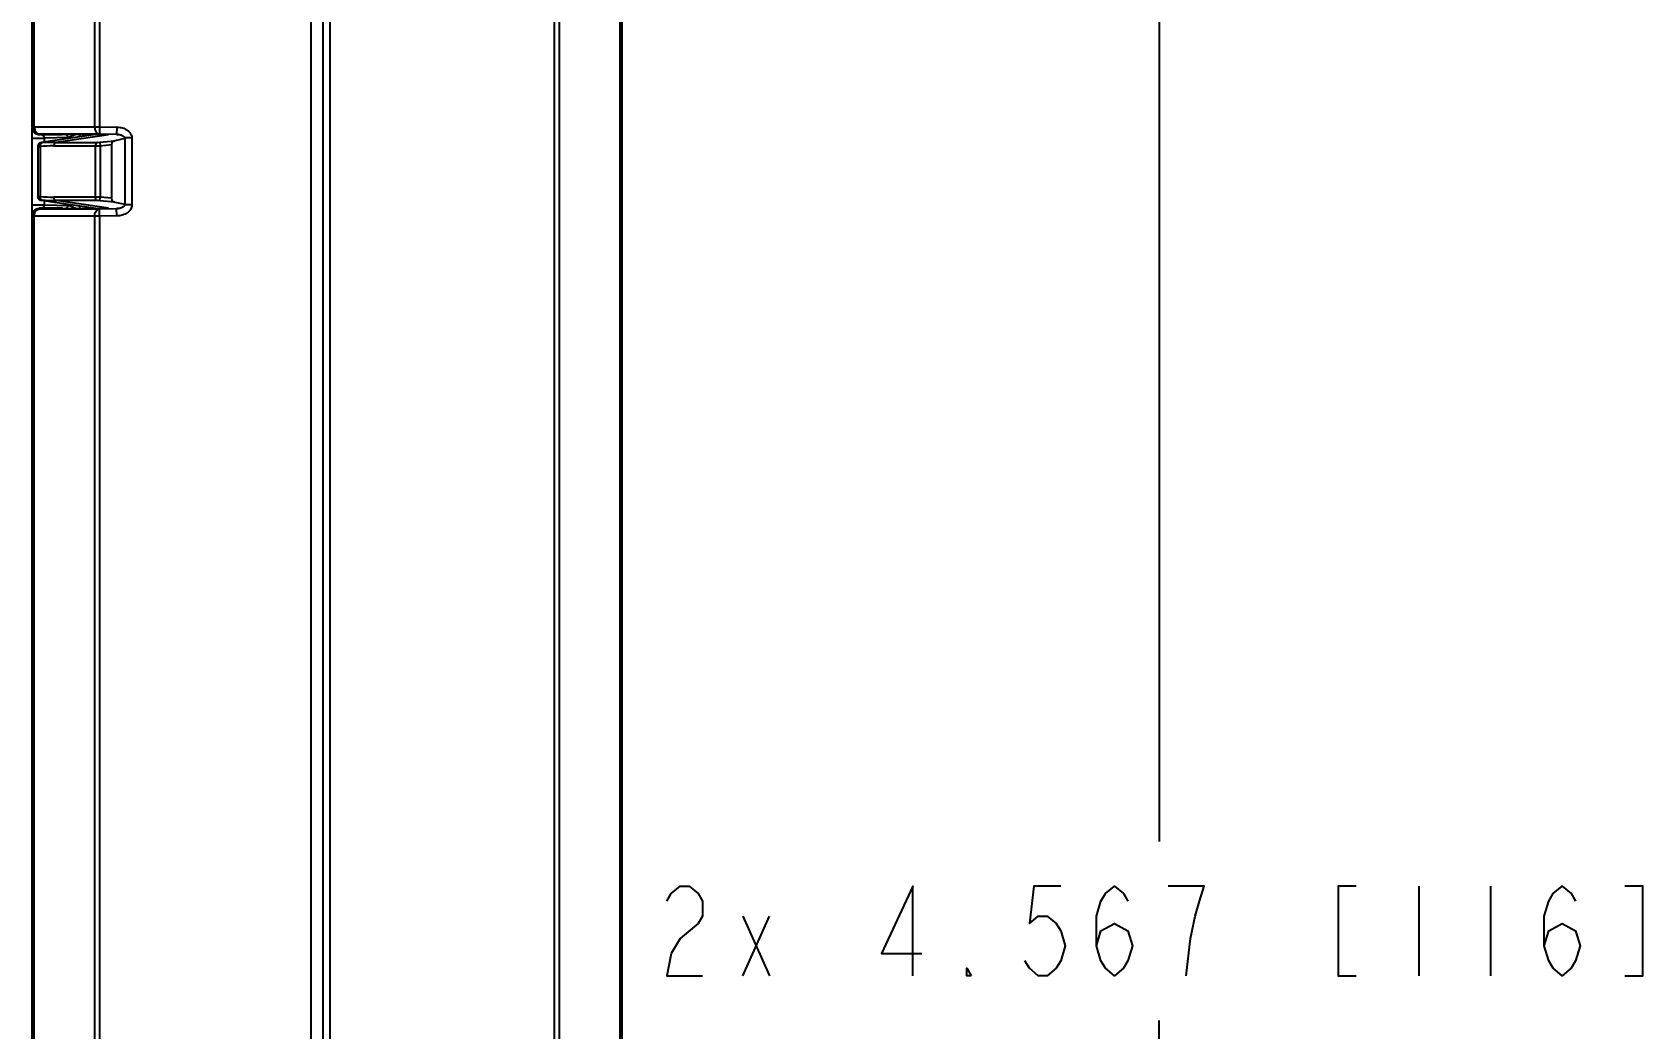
# Model space of a CAD drawing. Header units: inches. Extents: x 0 to 34, y 0 to 22.
# Drawn here: x 18.495 to 20.744, y 13.766 to 15.157 of the extents above; entities that cross this region are included whole.
import ezdxf

# ---------------------------------------------------------------- set-up
doc = ezdxf.new("R2010")
doc.units = ezdxf.units.IN
doc.header["$LTSCALE"] = 1.87
doc.header["$MEASUREMENT"] = 0
doc.layers.get('0').update_dxf_attribs({"linetype": 'CONTINUOUS'})
doc.layers.add('DIMENSIONS', color=7, linetype='CONTINUOUS')
doc.styles.get("Standard").update_dxf_attribs({"font": 'txt', "width": 0.8})
doc.dimstyles.new('DIMSTYLE_1', dxfattribs={"dimtxt": 0.125, "dimasz": 0.18, "dimexe": 0.18, "dimexo": 0.0625, "dimgap": 0.09, "dimtad": 0, "dimtih": 1, "dimtoh": 1, "dimdec": 3, "dimzin": 4, "dimdsep": 46, "dimtxsty": 'STANDARD', "dimblk": '_FILLED', "dimblk1": '_FILLED', "dimblk2": '_FILLED', "dimcen": 0.09, "dimadec": 0, "dimazin": 0, "dimtp": 0.001, "dimtm": 0.001, "dimtfac": 1, "dimtdec": 3, "dimtofl": 0, "dimtmove": 0, "dimatfit": 3, "dimldrblk": '_FILLED', "dimfxl": 1, "dimtolj": 1, "dimtzin": 4, "dimarcsym": 0})

# ---------------------------------------------------------------- blocks, each defined once
blk = doc.blocks.new('_FILLED')
at = {"color": 0, "linetype": 'BYBLOCK'}
blk.add_solid([(0, 0), (-1, 0.174), (-1, -0.174)], dxfattribs=at)
blk = doc.blocks.new('*D8')
at = {"layer": 'DIMENSIONS', "color": 2, "linetype": 'CONTINUOUS'}
for p, q in [((19.2809, 16.1857), (20.1937, 16.1857)), ((20.0687, 16.1857), (20.0687, 14.0272)), ((20.0687, 11.6187), (20.0687, 13.7772)), ((19.2809, 11.6187), (20.1937, 11.6187))]:
    blk.add_line(p, q, dxfattribs=at)
at = {"layer": 'DIMENSIONS', "color": 2, "linetype": 'CONTINUOUS', "xscale": 0.18, "yscale": 0.18, "zscale": 0.18}
for p, rotation in [((20.0687, 16.1857), 90), ((20.0687, 11.6187), 270)]:
    blk.add_blockref('_FILLED', p, dxfattribs=dict(at, rotation=rotation))

msp = doc.modelspace()

# ---------------------------------------------------------------- linework, layer by layer
at = {"color": 7, "linetype": 'CONTINUOUS'}
for p, q in [((18.8847, 11.0837), (18.8847, 16.7207)), ((18.9114, 11.0837), (18.9114, 16.7207)), ((19.2246, 11.0837), (19.2246, 16.7207)), ((19.2316, 11.0866), (19.2316, 16.7177)), ((18.9016, 11.1344), (18.9016, 16.67)), ((19.3158, 16.6336), (19.3158, 11.1707)), ((19.3187, 16.6265), (19.3187, 11.1778)), ((18.4955, 15.0245), (18.4955, 15.1948)), ((18.4984, 15.0245), (18.4984, 15.1948)), ((18.5826, 15.1948), (18.5826, 15.0245)), ((18.5896, 15.1948), (18.5896, 15.0245)), ((18.4955, 15.0245), (18.5896, 15.0245)), ((18.4955, 14.9008), (18.4955, 15.0236)), ((18.5896, 15.0245), (18.5895, 15.0145)), ((18.5896, 15.0245), (18.6135, 15.0242)), ((18.6135, 15.0242), (18.6133, 15.0142)), ((18.4955, 15.0088), (18.5126, 15.0088)), ((18.5035, 14.9978), (18.5035, 14.9265)), ((18.5035, 14.9972), (18.505, 14.9971)), ((18.505, 14.9971), (18.5064, 14.9972)), ((18.5054, 15.0134), (18.5054, 15.0145)), ((18.5054, 15.0145), (18.5895, 15.0145)), ((18.537, 15.0131), (18.5054, 15.0134)), ((18.5064, 14.9972), (18.5064, 14.9272)), ((18.5089, 15.0131), (18.5077, 15.0134)), ((18.5842, 15.0139), (18.5078, 15.0028)), ((18.5078, 15.0028), (18.5079, 15.0021)), ((18.5079, 15.0021), (18.5093, 15.0021)), ((18.5466, 15.0096), (18.5126, 15.0088)), ((18.5126, 15.003), (18.5126, 15.0088)), ((18.5258, 14.9978), (18.5836, 14.9978)), ((18.6021, 15.0134), (18.5289, 15.0028)), ((18.5289, 15.0028), (18.5866, 15.0028)), ((18.5387, 15.0139), (18.537, 15.0131)), ((18.602, 15.0139), (18.5412, 15.0139)), ((18.5563, 15.0139), (18.5466, 15.0096)), ((18.5621, 15.0107), (18.5621, 15.0139)), ((18.5836, 14.9978), (18.5905, 14.998)), ((18.5836, 14.9978), (18.5836, 14.9265)), ((18.5866, 15.0028), (18.5901, 15.003)), ((18.5895, 15.0145), (18.6133, 15.0142)), ((18.5901, 15.003), (18.6108, 15.0051)), ((18.5901, 15.003), (18.5905, 14.998)), ((18.5905, 14.998), (18.6064, 14.9997)), ((18.5905, 14.998), (18.5905, 14.9263)), ((18.6064, 14.9997), (18.6064, 14.9247)), ((18.6247, 15.008), (18.6108, 15.0051)), ((18.6133, 15.0142), (18.6136, 15.0142)), ((18.6136, 15.0138), (18.6172, 15.0138)), ((18.6247, 15.0089), (18.6247, 14.9154)), ((18.6347, 15.0089), (18.6247, 15.0089)), ((18.6344, 15.0113), (18.6347, 15.0089)), ((18.6347, 15.0089), (18.6347, 14.9154)), ((18.4955, 14.9155), (18.5126, 14.9155)), ((18.5064, 14.9272), (18.5035, 14.9272)), ((18.537, 14.9112), (18.5054, 14.9109)), ((18.5054, 14.9098), (18.5054, 14.9109)), ((18.5895, 14.9098), (18.5054, 14.9098)), ((18.5079, 14.9222), (18.5078, 14.9215)), ((18.5841, 14.9104), (18.5078, 14.9215)), ((18.5093, 14.9222), (18.5079, 14.9222)), ((18.5123, 14.914), (18.5126, 14.9155)), ((18.5126, 14.9155), (18.5126, 14.9213)), ((18.5126, 14.9155), (18.5466, 14.9147)), ((18.5836, 14.9265), (18.5258, 14.9265)), ((18.5866, 14.9215), (18.5289, 14.9215)), ((18.6021, 14.9109), (18.5289, 14.9215)), ((18.537, 14.9112), (18.5387, 14.9105)), ((18.5412, 14.9104), (18.602, 14.9104)), ((18.5432, 14.9114), (18.5466, 14.9147)), ((18.5563, 14.9104), (18.5466, 14.9147)), ((18.5621, 14.9104), (18.5621, 14.9136)), ((18.5905, 14.9263), (18.5836, 14.9265)), ((18.5901, 14.9213), (18.5866, 14.9215)), ((18.6133, 14.9101), (18.5895, 14.9098)), ((18.5896, 14.8998), (18.5895, 14.9098)), ((18.5901, 14.9213), (18.5905, 14.9263)), ((18.6108, 14.9192), (18.5901, 14.9213)), ((18.6064, 14.9247), (18.5905, 14.9263)), ((18.6108, 14.9192), (18.6247, 14.9164)), ((18.6135, 14.9001), (18.6133, 14.9101)), ((18.6136, 14.9101), (18.6133, 14.9101)), ((18.6172, 14.9106), (18.6136, 14.9105)), ((18.6347, 14.9154), (18.6247, 14.9154)), ((18.4955, 11.1778), (18.4955, 14.8998)), ((18.5896, 14.8998), (18.4955, 14.8998)), ((18.4984, 11.1707), (18.4984, 14.8998)), ((18.5826, 14.8998), (18.5826, 11.0866)), ((18.6135, 14.9001), (18.5896, 14.8998)), ((18.5896, 14.8998), (18.5896, 11.0837))]:
    msp.add_line(p, q, dxfattribs=at)
for points in [[(18.6136, 15.0142), (18.6144, 15.0142), (18.6154, 15.0141), (18.6163, 15.014), (18.6172, 15.0138)], [(18.6172, 15.0138), (18.618, 15.0136), (18.6188, 15.0134), (18.6196, 15.0131), (18.6203, 15.0128), (18.621, 15.0125), (18.6217, 15.0121), (18.6223, 15.0117), (18.6229, 15.0113), (18.6234, 15.0109), (18.6239, 15.0104), (18.6243, 15.0099), (18.6245, 15.0094), (18.6247, 15.009)], [(18.6177, 14.9107), (18.6164, 14.9104), (18.615, 14.9102), (18.6136, 14.9101)], [(18.6247, 14.9154), (18.6247, 14.9153), (18.6243, 14.9145), (18.6235, 14.9136), (18.6228, 14.913), (18.622, 14.9124), (18.621, 14.9119), (18.62, 14.9114), (18.6189, 14.911), (18.6177, 14.9107)]]:
    msp.add_lwpolyline(points, dxfattribs=at)
for centre, radius, start, end in [((18.5085, 14.9978), 0.005, 98.2858, 180), ((18.5259, 14.71), 0.2878, 90.0054, 93.8761), ((18.5287, 14.7149), 0.2879, 89.964, 93.8538), ((18.5054, 14.901), 0.0099, 120.7202, 150.7314), ((18.5085, 14.9265), 0.005, 180, 261.7142), ((18.5259, 15.2138), 0.2873, 266.1202, 269.9983), ((18.5287, 15.2089), 0.2873, 266.1426, 270.0396)]:
    msp.add_arc(centre, radius, start, end, dxfattribs=at)
for centre, major_axis, ratio, start_param, end_param in [((18.5862, 15.0131), (0.0475, -0.0008), 0.005547, 2.817538, 3.129648), ((18.6113, 15.0001), (0.00316, 0.00416), 0.90418, 0.802513, 2.269458), ((18.5862, 14.9113), (0.0475, 0.0008), 0.005547, -3.129648, -2.817538), ((18.6113, 14.9242), (0.00316, -0.00416), 0.90418, -2.269458, -0.802513)]:
    msp.add_ellipse(centre, major_axis=major_axis, ratio=ratio, start_param=start_param, end_param=end_param, dxfattribs=at)
for points, knots in [([(18.4955, 15.0245), (18.4955, 15.0228), (18.4964, 15.0193), (18.4989, 15.0168), (18.5004, 15.0159)], [0, 0, 0, 0, 0.499954, 1, 1, 1, 1]), ([(18.4968, 15.0185), (18.4966, 15.0189), (18.4958, 15.0204), (18.4955, 15.0221), (18.4955, 15.0234)], [0, 0, 0, 0, 0.250819, 1, 1, 1, 1]), ([(18.5054, 15.0134), (18.5037, 15.0134), (18.501, 15.0142), (18.4983, 15.0163), (18.4972, 15.0177), (18.4968, 15.0185)], [0, 0, 0, 0, 0.494212, 0.746144, 1, 1, 1, 1]), ([(18.4984, 15.0245), (18.4984, 15.0237), (18.4986, 15.022), (18.4994, 15.0189), (18.5007, 15.0169), (18.5019, 15.0159)], [0, 0, 0, 0, 0.269469, 0.53201, 1, 1, 1, 1]), ([(18.5826, 15.0245), (18.5826, 15.0232), (18.5829, 15.0208), (18.5843, 15.0175), (18.5866, 15.0152), (18.5886, 15.0145), (18.5895, 15.0145)], [0, 0, 0, 0, 0.28711, 0.554768, 0.790528, 1, 1, 1, 1]), ([(18.6135, 15.0242), (18.615, 15.0242), (18.6189, 15.0238), (18.6249, 15.0221), (18.6288, 15.0195), (18.6305, 15.0179)], [0, 0, 0, 0, 0.250424, 0.625405, 1, 1, 1, 1]), ([(18.5004, 15.0159), (18.5008, 15.0157), (18.5023, 15.0149), (18.5041, 15.0145), (18.5054, 15.0145)], [0, 0, 0, 0, 0.251806, 1, 1, 1, 1]), ([(18.5019, 15.0159), (18.5024, 15.0155), (18.5035, 15.0148), (18.5048, 15.0145), (18.5054, 15.0145)], [0, 0, 0, 0, 0.516903, 1, 1, 1, 1]), ([(18.5079, 15.0021), (18.5073, 15.0021), (18.5064, 15.0018), (18.5054, 15.0011), (18.5047, 15.0005), (18.5042, 14.9998), (18.5037, 14.9987), (18.5035, 14.9978), (18.5035, 14.9972)], [0, 0, 0, 0, 0.249387, 0.374931, 0.500175, 0.625393, 0.750863, 1, 1, 1, 1]), ([(18.5093, 15.0021), (18.5091, 15.0021), (18.5087, 15.002), (18.5081, 15.0016), (18.5076, 15.0011), (18.507, 15.0003), (18.5066, 14.9992), (18.5064, 14.9981), (18.5064, 14.9975), (18.5064, 14.9972)], [0, 0, 0, 0, 0.103383, 0.211813, 0.326708, 0.44897, 0.714679, 0.856359, 1, 1, 1, 1]), ([(18.5126, 15.0088), (18.5126, 15.0092), (18.5125, 15.0099), (18.5119, 15.011), (18.5111, 15.012), (18.51, 15.0127), (18.5092, 15.013), (18.5089, 15.0131)], [0, 0, 0, 0, 0.194987, 0.350024, 0.595039, 0.804968, 1, 1, 1, 1]), ([(18.5289, 15.0028), (18.5287, 15.0027), (18.5282, 15.0026), (18.5277, 15.0022), (18.5271, 15.0017), (18.5265, 15.0009), (18.5261, 14.9998), (18.5259, 14.9987), (18.5258, 14.9981), (18.5258, 14.9978)], [0, 0, 0, 0, 0.103342, 0.212429, 0.328255, 0.451317, 0.71721, 0.857949, 1, 1, 1, 1]), ([(18.5466, 15.0096), (18.546, 15.0101), (18.5449, 15.0112), (18.5435, 15.0126), (18.5424, 15.0137), (18.5416, 15.0142), (18.5412, 15.0143)], [0, 0, 0, 0, 0.341649, 0.624832, 0.839433, 1, 1, 1, 1]), ([(18.5866, 15.0028), (18.5864, 15.0027), (18.586, 15.0026), (18.5854, 15.0022), (18.5849, 15.0017), (18.5843, 15.0009), (18.5838, 14.9998), (18.5836, 14.9987), (18.5836, 14.9981), (18.5836, 14.9978)], [0, 0, 0, 0, 0.103342, 0.212429, 0.328255, 0.451317, 0.71721, 0.857949, 1, 1, 1, 1]), ([(18.6305, 15.0179), (18.6314, 15.017), (18.6331, 15.015), (18.6341, 15.0126), (18.6344, 15.0113)], [0, 0, 0, 0, 0.498328, 1, 1, 1, 1]), ([(18.4955, 14.8998), (18.4955, 14.9016), (18.4964, 14.905), (18.4989, 14.9076), (18.5004, 14.9085)], [0, 0, 0, 0, 0.499954, 1, 1, 1, 1]), ([(18.4955, 14.9009), (18.4955, 14.9022), (18.4958, 14.9039), (18.4966, 14.9055), (18.4968, 14.9058)], [0, 0, 0, 0, 0.749181, 1, 1, 1, 1]), ([(18.4984, 14.8998), (18.4984, 14.9007), (18.4986, 14.9024), (18.4994, 14.9054), (18.5007, 14.9075), (18.5019, 14.9084)], [0, 0, 0, 0, 0.269469, 0.53201, 1, 1, 1, 1]), ([(18.5003, 14.9095), (18.5007, 14.9097), (18.5023, 14.9105), (18.5041, 14.9109), (18.5054, 14.9109)], [0, 0, 0, 0, 0.253193, 1, 1, 1, 1]), ([(18.5004, 14.9085), (18.5008, 14.9087), (18.5023, 14.9094), (18.5041, 14.9098), (18.5054, 14.9098)], [0, 0, 0, 0, 0.251806, 1, 1, 1, 1]), ([(18.5019, 14.9084), (18.5024, 14.9089), (18.5035, 14.9095), (18.5048, 14.9098), (18.5054, 14.9098)], [0, 0, 0, 0, 0.516903, 1, 1, 1, 1]), ([(18.5079, 14.9222), (18.5073, 14.9223), (18.5064, 14.9226), (18.5054, 14.9232), (18.5047, 14.9238), (18.5042, 14.9246), (18.5037, 14.9256), (18.5035, 14.9266), (18.5035, 14.9272)], [0, 0, 0, 0, 0.249387, 0.374931, 0.500175, 0.625393, 0.750863, 1, 1, 1, 1]), ([(18.5093, 14.9222), (18.5091, 14.9222), (18.5087, 14.9224), (18.5081, 14.9227), (18.5076, 14.9232), (18.507, 14.9241), (18.5066, 14.9251), (18.5064, 14.9263), (18.5064, 14.9269), (18.5064, 14.9272)], [0, 0, 0, 0, 0.103383, 0.211813, 0.326708, 0.44897, 0.714679, 0.856359, 1, 1, 1, 1]), ([(18.5078, 14.9109), (18.5086, 14.9111), (18.5104, 14.9117), (18.5119, 14.9131), (18.5123, 14.914)], [0, 0, 0, 0, 0.446721, 1, 1, 1, 1]), ([(18.5289, 14.9215), (18.5287, 14.9216), (18.5282, 14.9217), (18.5277, 14.9221), (18.5271, 14.9226), (18.5265, 14.9235), (18.5261, 14.9245), (18.5259, 14.9256), (18.5258, 14.9262), (18.5258, 14.9265)], [0, 0, 0, 0, 0.103342, 0.212429, 0.328255, 0.451317, 0.71721, 0.857949, 1, 1, 1, 1]), ([(18.5414, 14.9101), (18.5417, 14.9102), (18.5424, 14.9106), (18.5429, 14.9111), (18.5432, 14.9114)], [0, 0, 0, 0, 0.44087, 1, 1, 1, 1]), ([(18.5826, 14.8998), (18.5826, 14.9011), (18.5829, 14.9036), (18.5843, 14.9068), (18.5866, 14.9092), (18.5886, 14.9098), (18.5895, 14.9098)], [0, 0, 0, 0, 0.28711, 0.554768, 0.790528, 1, 1, 1, 1]), ([(18.5866, 14.9215), (18.5864, 14.9216), (18.586, 14.9217), (18.5854, 14.9221), (18.5849, 14.9226), (18.5843, 14.9235), (18.5838, 14.9245), (18.5836, 14.9256), (18.5836, 14.9262), (18.5836, 14.9265)], [0, 0, 0, 0, 0.103342, 0.212429, 0.328255, 0.451317, 0.71721, 0.857949, 1, 1, 1, 1]), ([(18.6309, 14.9068), (18.6304, 14.9063), (18.6282, 14.9043), (18.6256, 14.9029), (18.6236, 14.9021)], [0, 0, 0, 0, 0.250584, 1, 1, 1, 1]), ([(18.6347, 14.9154), (18.6347, 14.9144), (18.6344, 14.9124), (18.6336, 14.9105), (18.633, 14.9096)], [0, 0, 0, 0, 0.500042, 1, 1, 1, 1]), ([(18.6236, 14.9021), (18.6228, 14.9017), (18.6195, 14.9007), (18.616, 14.9002), (18.6135, 14.9001)], [0, 0, 0, 0, 0.250494, 1, 1, 1, 1])]:
    msp.add_open_spline(points, degree=3, knots=knots, dxfattribs=at)
msp.add_open_spline([(18.633, 14.9096), (18.6325, 14.9086), (18.6317, 14.9077), (18.6309, 14.9068)], degree=3, dxfattribs=at)
at = {"layer": 'DIMENSIONS', "color": 2, "linetype": 'CONTINUOUS'}
for p, q in [((20.4312, 13.9647), (20.4312, 13.8397)), ((20.5312, 13.9647), (20.5312, 13.8397)), ((19.4874, 13.8397), (19.5249, 13.923)), ((19.4874, 13.923), (19.5249, 13.8397))]:
    msp.add_line(p, q, dxfattribs=at)
for points in [[(19.3812, 13.9438), (19.3874, 13.9543), (19.3999, 13.9647), (19.4124, 13.9647), (19.4249, 13.9543), (19.4312, 13.9438), (19.4312, 13.923), (19.4249, 13.9126)], [(19.7249, 13.8397), (19.7249, 13.9647), (19.6812, 13.8709), (19.7374, 13.8709)], [(19.9312, 13.9647), (19.8937, 13.9647), (19.8874, 13.9126), (19.8999, 13.923), (19.9124, 13.923), (19.9249, 13.9126), (19.9312, 13.9022), (19.9374, 13.8813), (19.9312, 13.8605), (19.9249, 13.8501), (19.9124, 13.8397), (19.8999, 13.8397), (19.8874, 13.8501), (19.8812, 13.8605)], [(19.9812, 13.8813), (19.9874, 13.9022), (20.0062, 13.9126), (20.0249, 13.9022), (20.0312, 13.8813), (20.0249, 13.8605), (20.0187, 13.8501), (20.0062, 13.8397), (19.9937, 13.8501), (19.9874, 13.8605), (19.9812, 13.8813), (19.9812, 13.923), (19.9874, 13.9438), (19.9937, 13.9543), (20.0062, 13.9647), (20.0187, 13.9543), (20.0249, 13.9438)], [(20.1062, 13.8397), (20.1124, 13.8918), (20.1187, 13.923), (20.1249, 13.9438), (20.1312, 13.9647), (20.0812, 13.9647)], [(20.3437, 13.9647), (20.3187, 13.9647), (20.3187, 13.8397), (20.3437, 13.8397)], [(20.6062, 13.8813), (20.6124, 13.9022), (20.6312, 13.9126), (20.6499, 13.9022), (20.6562, 13.8813), (20.6499, 13.8605), (20.6437, 13.8501), (20.6312, 13.8397), (20.6187, 13.8501), (20.6124, 13.8605), (20.6062, 13.8813), (20.6062, 13.923), (20.6124, 13.9438), (20.6187, 13.9543), (20.6312, 13.9647), (20.6437, 13.9543), (20.6499, 13.9438)], [(20.7187, 13.8397), (20.7437, 13.8397), (20.7437, 13.9647), (20.7187, 13.9647)], [(19.4249, 13.9126), (19.3999, 13.8918), (19.3874, 13.8709), (19.3812, 13.8397), (19.4312, 13.8397)], [(19.8062, 13.8397), (19.7999, 13.8397), (19.7999, 13.8501), (19.8062, 13.8397)]]:
    msp.add_lwpolyline(points, dxfattribs=at)

# ---------------------------------------------------------------- dimensions: what is measured, and where the dimension line sits
dim = msp.add_linear_dim(base=(20.0687, 11.6187), p1=(19.2809, 16.1857), p2=(19.2809, 11.6187), angle=270, text='2x <>', dimstyle='DIMSTYLE_1', dxfattribs=at)
dim.commit()
dim.dimension.update_dxf_attribs({"geometry": '*D8', "text_midpoint": (19.3562, 13.8397), "dimtype": 160})

doc.saveas('drawing.dxf')
